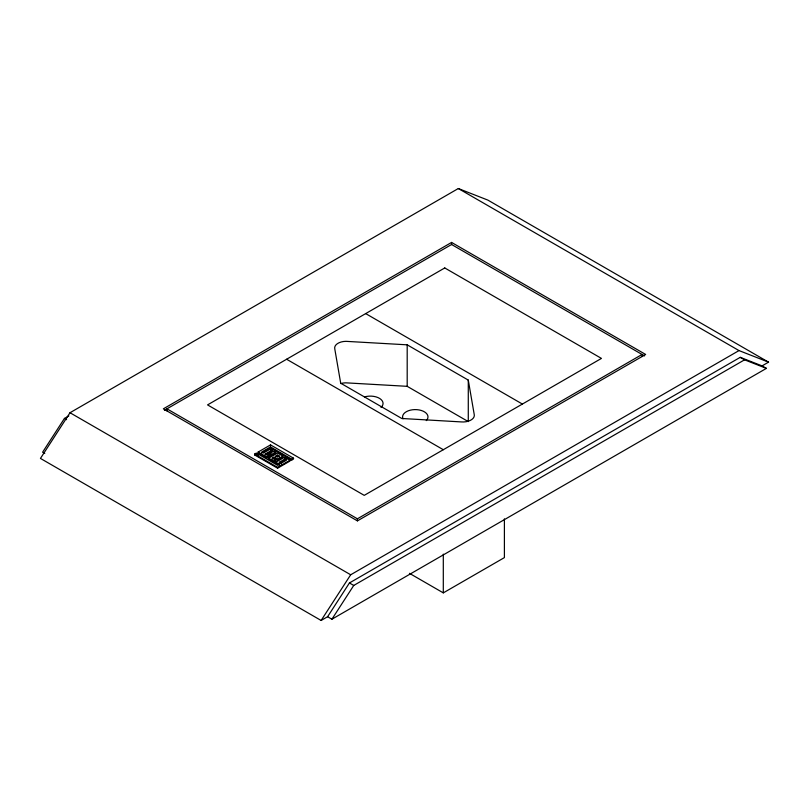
<?xml version="1.0" encoding="UTF-8"?>
<svg xmlns="http://www.w3.org/2000/svg" width="809" height="809" viewBox="0 0 809 809"><rect width="100%" height="100%" fill="white"/><g stroke="black" fill="none" stroke-linecap="round" stroke-linejoin="round"><path stroke-width="1.21" d="M68.826 415.897L64.447 418.425L42.604 452.201L44.758 453.444M762.078 365.88L768.55 362.149L487.878 200.106L458.319 188.527L69.999 412.732L40.45 458.42L321.122 620.473L327.594 616.731L349.437 582.955L740.235 357.335L762.078 365.88L766.396 368.378L331.902 619.219L327.594 616.731M321.122 620.473L350.681 574.774L739.001 350.58L768.55 362.149M331.902 619.219L353.745 585.453L744.553 359.823L766.396 368.378M451.584 242.427L163.347 408.838L357.416 520.875L645.653 354.463L451.584 242.427L451.584 244.5L164.439 410.284M278.478 464.629L275.829 463.092L275.829 462.263L284.667 457.156L289.976 460.22L289.976 461.049L277.598 468.199L254.592 454.921L254.592 454.092L256.362 453.07L277.598 465.327L279.368 464.305L279.368 465.135M293.515 458.177L291.746 459.199L270.509 446.932L261.661 452.039L263.431 453.06L270.509 448.975L272.279 449.996L272.279 450.825L265.2 454.911L265.2 454.082L266.97 455.103L274.049 451.017L275.818 452.039L275.818 452.868L266.97 457.975L258.132 452.878L258.132 452.049L270.519 444.899L293.515 458.177L293.515 459.006L291.746 460.028L270.509 447.761L261.661 452.868M254.592 454.921L256.362 453.9L258.486 455.123M265.2 454.082L272.279 449.996M267.981 455.356L271.015 453.606M258.132 452.049L266.97 457.146L275.818 452.039M272.279 458.167L275.818 460.21L275.818 461.049L274.049 462.07L268.74 459.006L268.74 458.167L277.588 453.06L282.897 456.124L282.897 456.954L277.588 460.028L274.049 457.975L272.279 459.006L272.279 458.167L274.049 457.146L277.588 459.188L282.897 456.124M275.818 456.954L275.818 456.124L277.588 455.103L279.358 456.124L279.358 456.954M279.358 456.124L277.588 457.146L275.818 456.124M268.74 458.167L274.049 461.231L275.818 460.21M279.368 462.263L284.667 459.199L286.437 460.22L281.138 463.284L279.368 462.263L279.368 463.092L284.667 460.028L284.667 459.199M254.592 454.092L277.598 467.369L289.976 460.22M166.947 410.911L166.947 408.838L357.416 518.802L642.053 354.463L642.053 356.547M409.445 573.328L443.302 592.876L504.401 557.603L504.401 518.862M407.19 344.826L345.949 341.337A11.447 6.603 0 0 0 334.774 348.871L340.7 383.213L401.8 418.486L461.272 421.914A11.447 6.603 0 0 0 474.216 414.441L468.28 380.099L407.19 344.826L407.19 386.328L468.28 421.6L468.28 380.099M407.19 386.328L345.949 382.839A11.447 6.603 0 0 0 340.852 383.567M458.319 188.527L739.001 350.58M740.235 357.335L744.553 359.823M451.584 244.5L644.561 355.909M365.678 313.599L522.381 404.055M286.619 359.247L443.302 449.713M272.279 450.825L270.509 449.804L270.509 448.975M284.667 457.985L286.791 459.209M275.829 462.263L279.368 464.305M69.999 412.732L350.681 574.774M64.447 418.425L66.601 419.669M349.437 582.955L353.745 585.453M443.302 554.135L443.302 592.876M357.416 518.802L357.416 520.875M291.746 459.199L291.746 460.028M281.138 463.284L281.138 464.113M277.588 455.103L277.588 455.932M277.588 459.188L277.588 460.028M277.598 467.369L277.598 468.199M274.049 451.017L274.049 451.847M274.049 457.146L274.049 457.975M274.049 461.231L274.049 462.07M270.519 444.899L270.519 445.729M270.509 446.932L270.509 447.761M266.97 457.146L266.97 457.975M364.556 396.916A12.701 7.332 0 0 1 379.775 398.524A12.701 7.332 0 0 1 381.029 407.423M403.003 418.829A12.701 7.332 0 0 1 416.928 409.657A12.701 7.332 0 0 1 426.282 420.599M444.758 267.951L207.549 404.894L364.242 495.361L601.451 358.407L444.758 267.951"/></g></svg>
